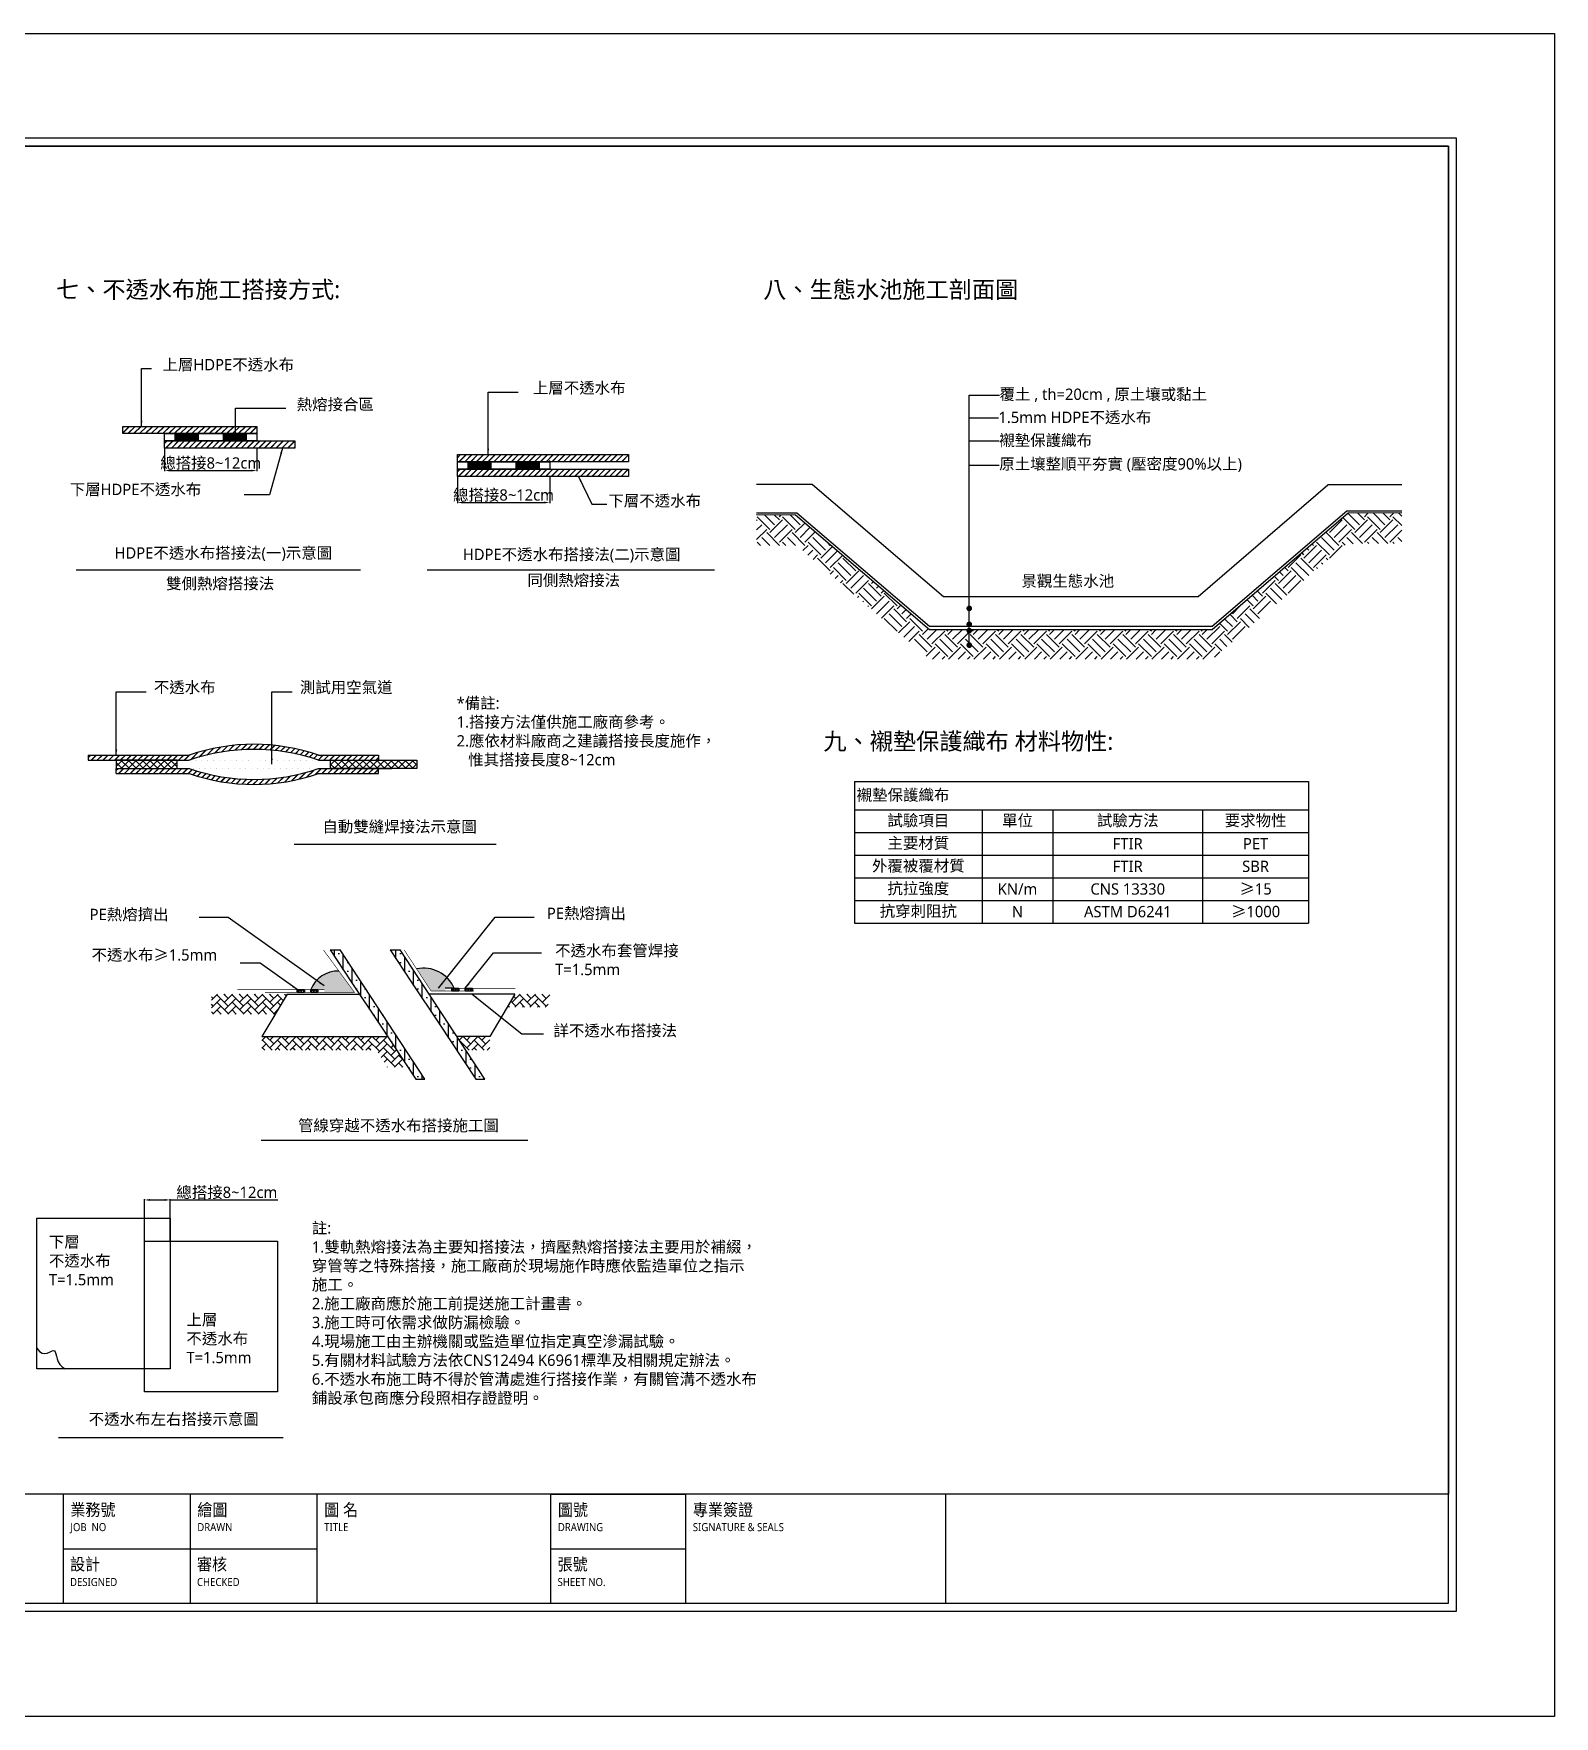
# Model space of a CAD drawing. Header units: millimetres. Extents: x 4039 to 8239, y -1070 to 1900.
# Drawn here: x 5554 to 8239, y -1070 to 1900 of the extents above; entities that cross this region are included whole.
import ezdxf
from ezdxf import colors
from ezdxf.entities.mleader import LeaderData, LeaderLine
from ezdxf.enums import TextEntityAlignment as Align
from ezdxf.math import Vec2, Vec3

# ---------------------------------------------------------------- set-up
doc = ezdxf.new("R2010")
doc.units = ezdxf.units.MM
doc.styles.get("Standard").update_dxf_attribs({"font": 'Microsoft JhengHei.ttf', "height": 20})
doc.styles.add('圖框文字', font='Microsoft JhengHei.ttf')
doc.styles.add('微軟正黑體-20', font='Microsoft JhengHei.ttf', dxfattribs={"height": 20})
doc.dimstyles.new('ISO-25', dxfattribs={"dimtxt": 18, "dimasz": 10, "dimexe": 1.25, "dimexo": 0.625, "dimtad": 1, "dimtxsty": 'Standard', "dimcen": 2.5, "dimadec": 0, "dimazin": 0, "dimtfac": 1, "dimtmove": 0, "dimatfit": 3, "dimfxl": 1, "dimarcsym": 0})

# ---------------------------------------------------------------- blocks, each defined once
blk = doc.blocks.new('*D1')
at = {"color": 0, "lineweight": -2, "transparency": 16777216}
for p, q in [((5749.4, -230.7), (5749.4, -157.2)), ((5759.4, -158.5), (5784.9, -158.5)), ((5794.9, -230.7), (5794.9, -157.2)), ((5794.9, -158.5), (5984.9, -158.5))]:
    blk.add_line(p, q, dxfattribs=at)
at = {"color": 0, "transparency": 16777216}
for points in [[(5759.4, -156.8), (5759.4, -160.2), (5749.4, -158.5)], [(5784.9, -156.8), (5784.9, -160.2), (5794.9, -158.5)]]:
    blk.add_solid(points, dxfattribs=at)
at = {"layer": 'Defpoints', "color": 0, "transparency": 16777216}
for p in [(5794.9, -158.5), (5749.4, -231.3), (5794.9, -231.3)]:
    blk.add_point(p, dxfattribs=at)
at = {"color": 0, "transparency": 16777216, "insert": (5894.9, -146.1), "char_height": 20, "attachment_point": 5, "style": '微軟正黑體-20'}
blk.add_mtext('總搭接8~12cm', dxfattribs=at)
blk = doc.blocks.new('*D2')
at = {"color": 0, "lineweight": -2, "transparency": 16777216}
for p, q in [((5785, 1167.7), (5785, 1127.6)), ((5948, 1167.7), (5948, 1127.6)), ((5795, 1128.9), (5938, 1128.9))]:
    blk.add_line(p, q, dxfattribs=at)
at = {"color": 0, "transparency": 16777216}
for points in [[(5795, 1130.5), (5795, 1127.2), (5785, 1128.9)], [(5938, 1130.5), (5938, 1127.2), (5948, 1128.9)]]:
    blk.add_solid(points, dxfattribs=at)
at = {"layer": 'Defpoints', "color": 0, "transparency": 16777216}
for p in [(5785, 1168.3), (5948, 1168.3), (5948, 1128.9)]:
    blk.add_point(p, dxfattribs=at)
at = {"color": 0, "transparency": 16777216, "insert": (5866.5, 1141.2), "char_height": 20, "attachment_point": 5, "style": '微軟正黑體-20'}
blk.add_mtext('總搭接8~12cm', dxfattribs=at)
blk = doc.blocks.new('*D3')
at = {"color": 0, "lineweight": -2, "transparency": 16777216}
for p, q in [((6301.9, 1118), (6301.9, 1071.1)), ((6464.9, 1118), (6464.9, 1071.1)), ((6311.9, 1072.4), (6454.9, 1072.4))]:
    blk.add_line(p, q, dxfattribs=at)
at = {"color": 0, "transparency": 16777216}
for points in [[(6311.9, 1074), (6311.9, 1070.7), (6301.9, 1072.4)], [(6454.9, 1074), (6454.9, 1070.7), (6464.9, 1072.4)]]:
    blk.add_solid(points, dxfattribs=at)
at = {"layer": 'Defpoints', "color": 0, "transparency": 16777216}
for p in [(6301.9, 1118.6), (6464.9, 1118.6), (6464.9, 1072.4)]:
    blk.add_point(p, dxfattribs=at)
at = {"color": 0, "transparency": 16777216, "insert": (6383.4, 1084.7), "char_height": 20, "attachment_point": 5, "style": '微軟正黑體-20'}
blk.add_mtext('{\\fMicrosoft JhengHei|b0|i0|c136|p34;總搭接8~12cm}', dxfattribs=at)
blk = doc.blocks.new('_Dot')
at = {"color": 0, "linetype": 'ByBlock', "lineweight": -2}
blk.add_line((-0.5, 0), (-1, 0), dxfattribs=at)
at = {"color": 0, "linetype": 'ByBlock', "const_width": 0.5}
blk.add_lwpolyline([(-0.25, 0, 1), (0.25, 0, 1)], format="xyb", close=True, dxfattribs=at)

msp = doc.modelspace()

# ---------------------------------------------------------------- hatches: boundary and pattern name
h = msp.add_hatch()
h.set_pattern_fill('JIS_LC_8', color=256, scale=0.93)
h.set_pattern_definition([(45, (1685.2646, -419.775), (-5.129353, 5.129353), []), (45, (1685.6366, -419.775), (-5.129353, 5.129353), [])])
h.paths.add_polyline_path([(5711.057, 1206.885), (5711.057, 1194.018), (5948.008, 1194.018), (5948.008, 1206.885)])
h.paths.add_polyline_path([(5785.011, 1168.286), (6015.031, 1168.286), (6015.031, 1181.152), (5785.011, 1181.152)])
h = msp.add_hatch()
h.set_pattern_fill('NET3', color=256, scale=0.93)
h.set_pattern_definition([(0, (1685.2646, -419.7754), (0, 2.95275), []), (60, (1685.2646, -419.7754), (-2.5571565, 1.476375), []), (120, (1685.2646, -419.7754), (-2.5571565, -1.476375), [])])
h.paths.add_polyline_path([(5803.909, 1194.018), (5803.909, 1181.152), (5844.312, 1181.152), (5844.312, 1194.018)])
h.paths.add_polyline_path([(5929.296, 1181.152), (5929.296, 1194.018), (5888.894, 1194.018), (5888.894, 1181.152)])
h = msp.add_hatch()
h.set_pattern_fill('NET3', color=256, scale=0.93)
h.set_pattern_definition([(0, (2202.1644, -469.431), (0, 2.95275), []), (60, (2202.1644, -469.431), (-2.5571565, 1.476375), []), (120, (2202.1644, -469.431), (-2.5571565, -1.476375), [])])
h.paths.add_polyline_path([(6320.809, 1144.363), (6320.809, 1131.497), (6361.211, 1131.497), (6361.211, 1144.363)])
h.paths.add_polyline_path([(6446.196, 1131.497), (6446.196, 1144.363), (6405.794, 1144.363), (6405.794, 1131.497)])
h = msp.add_hatch()
h.set_pattern_fill('EARTH', color=256, scale=5, angle=45)
h.set_pattern_definition([(45, (1257.78, 104.405), (0, 44.90128), [31.75, -31.75]), (45, (1249.36, 112.824), (0, 44.90128), [31.75, -31.75]), (45, (1240.94, 121.243), (0, 44.90128), [31.75, -31.75]), (135, (1240.94, 126.855), (-44.90128, 0), [31.75, -31.75]), (135, (1249.36, 135.274), (-44.90128, 0), [31.75, -31.75]), (135, (1257.78, 143.693), (-44.90128, 0), [31.75, -31.75])])
h.paths.add_polyline_path([(6898.653, 1050.033), (6830.277, 1050.465), (6830.277, 996.737), (6901.446, 996.333), (7135.518, 795.944), (7634.344, 795.944), (7872.104, 999.739), (7969.363, 1000.128), (7969.363, 1053.828), (7874.931, 1053.439), (7634.334, 847.262), (7135.508, 847.262)])
h = msp.add_hatch()
h.set_pattern_fill('JIS_LC_8', color=256, scale=0.93)
h.set_pattern_definition([(45, (2276.801, -586.288), (-5.129353, 5.129353), []), (45, (2277.173, -586.288), (-5.129353, 5.129353), [])])
edge = h.paths.add_edge_path()
edge.add_arc((5942.727, 296.128), 349.564, 70.946011, 109.053989)
edge.add_line((5828.609, 626.54), (5649.829, 626.54))
edge.add_line((5649.829, 626.54), (5649.829, 617.652))
edge.add_line((5649.829, 617.652), (5699.725, 617.652))
edge.add_line((5699.725, 617.652), (5807.334, 617.652))
edge.add_line((5807.334, 617.652), (5828.609, 617.652))
edge.add_arc((5942.727, 287.24), 349.564, 70.946011, 109.053989, ccw=False)
edge.add_line((6056.846, 617.652), (6162.937, 617.652))
edge.add_line((6162.937, 617.652), (6162.937, 626.54))
edge.add_line((6162.937, 626.54), (6056.846, 626.54))
edge = h.paths.add_edge_path()
edge.add_line((5828.609, 602.908), (5699.725, 602.908))
edge.add_line((5699.725, 602.908), (5699.725, 594.021))
edge.add_line((5699.725, 594.021), (5828.609, 594.021))
edge.add_arc((5942.727, 924.433), 349.564, 250.946011, 289.053989)
edge.add_line((6056.846, 594.021), (6162.937, 594.021))
edge.add_line((6162.937, 594.021), (6162.937, 602.908))
edge.add_line((6162.937, 602.908), (6078.121, 602.908))
edge.add_line((6078.121, 602.908), (6056.846, 602.908))
edge.add_arc((5942.727, 933.32), 349.564, 250.946011, 289.053989, ccw=False)
h = msp.add_hatch()
h.set_pattern_fill('ANSI37', color=256, scale=2.79)
h.set_pattern_definition([(45, (2276.801, -586.288), (-6.263729, 6.263729), []), (135, (2276.801, -586.288), (-6.263729, -6.263729), [])])
h.paths.add_polyline_path([(6230.478, 602.908), (6230.478, 617.652), (6078.121, 617.652), (6078.121, 602.908)])
h.paths.add_polyline_path([(5699.725, 617.652), (5699.725, 602.908), (5807.334, 602.908), (5807.334, 617.652)])
h = msp.add_hatch()
h.set_pattern_fill('SACNCR', color=256, scale=6.51, angle=45)
h.set_pattern_definition([(90, (3806.236, -491.18), (-15.50194, 0), []), (90, (3813.987, -483.429), (-15.50194, 0), [0, -15.50194])])
h.paths.add_polyline_path([(6200.815, 282.736), (6183.397, 282.736), (6220.407, 226.323), (6270.228, 151.508), (6334.623, 54.807), (6350.347, 54.807)])
h.paths.add_polyline_path([(6114.577, 226.323), (6164.397, 151.508), (6228.792, 54.807), (6244.517, 54.807), (6094.985, 282.736), (6077.567, 282.736)])
at = {"lineweight": -3}
h = msp.add_hatch(color=256, dxfattribs=at)
h.dxf.hatch_style = 1
h.paths.add_polyline_path([(6092.909, 245.262, 0.32566961), (6043.089, 212.708), (6066.839, 212.708), (6066.839, 207.789), (6120.333, 207.789)])
h = msp.add_hatch(color=256, dxfattribs=at)
h.dxf.hatch_style = 1
h.paths.add_polyline_path([(6229.989, 249.23), (6255.582, 210.219), (6280.509, 210.219), (6280.509, 215.138), (6296.374, 215.138, 0.35697986)])
h = msp.add_hatch(dxfattribs=at)
h.set_pattern_fill('ANSI37', color=256)
h.set_pattern_definition([(45, (2106.339, -558.1698), (-2.245064, 2.245064), []), (135, (2106.339, -558.1698), (-2.245064, -2.245064), [])])
h.paths.add_polyline_path([(6031.878, 207.789), (6031.878, 212.708), (6019.244, 212.708), (6019.244, 207.789)])
h.paths.add_polyline_path([(6055.723, 207.789), (6055.723, 212.708), (6043.089, 212.708), (6043.089, 207.789)])
h = msp.add_hatch(dxfattribs=at)
h.set_pattern_fill('ANSI37', color=256)
h.set_pattern_definition([(45, (2379.036, -555.7403), (-2.245064, 2.245064), []), (135, (2379.036, -555.7403), (-2.245064, -2.245064), [])])
h.paths.add_polyline_path([(6304.576, 210.219), (6304.576, 215.138), (6291.941, 215.138), (6291.941, 210.219)])
h.paths.add_polyline_path([(6328.42, 210.219), (6328.42, 215.138), (6315.786, 215.138), (6315.786, 210.219)])
h = msp.add_hatch()
h.set_pattern_fill('AR-HBONE', color=256, scale=0.093)
h.set_pattern_definition([(45, (3806.236, -491.18), (0, 13.36262), [28.3464, -9.4488]), (135, (3812.918, -484.499), (1e-15, 13.36262), [28.3464, -9.4488])])
h.paths.add_polyline_path([(6465.589, 204.714), (6402.575, 204.714), (6388.884, 181.679), (6461.259, 181.679)])
h.paths.add_polyline_path([(6359.065, 129.899), (6301.083, 129.899), (6316.787, 105.962), (6359.065, 105.962)])
h.paths.add_polyline_path([(6178.787, 129.899), (5956.949, 129.899), (5956.949, 105.962), (6158.785, 105.962), (6178.686, 76.078), (6214.628, 76.078)])
h.paths.add_polyline_path([(6001.253, 204.714), (5867.584, 204.714), (5867.584, 169.626), (5980.474, 169.626)])

# ---------------------------------------------------------------- linework, layer by layer
for p, q in [((4038.685, 1900.017, 163.187), (8238.685, 1900.017, 163.187)), ((8238.685, 1900.017, 163.187), (8238.685, -1069.983, 163.187)), ((4225.722, 1701.198, 163.187), (8051.647, 1701.198, 163.187)), ((4225.722, 1701.198, 326.374), (8051.647, 1701.198, 326.374)), ((8051.647, 1701.198, 326.374), (4225.722, 1701.198, 326.374)), ((8051.647, 1701.198, 163.187), (8051.647, -677.989, 163.187)), ((8051.647, 1701.198, 326.374), (8051.647, -677.989, 326.374)), ((8051.647, -870.247, 326.374), (8051.647, 1701.198, 326.374)), ((6929.024, 1104.205), (6830.277, 1104.205)), ((7969.604, 1103.746), (7838.521, 1103.746)), ((6830.277, 1054.449), (6901.446, 1054.449)), ((6898.653, 1050.422), (6830.277, 1050.465)), ((7135.508, 847.651), (6898.653, 1050.422)), ((6901.446, 1054.449), (7135.518, 854.06)), ((7874.931, 1053.828), (7634.334, 847.651)), ((7634.344, 854.06), (7872.104, 1057.855)), ((7872.104, 1057.855), (7969.604, 1057.855)), ((7969.363, 1054.232), (7874.931, 1053.828)), ((5628.895, 953.731), (6131.022, 953.731)), ((6248.544, 953.731), (6755.627, 953.731)), ((7634.334, 847.651), (7135.508, 847.651)), ((7135.518, 854.06), (7634.344, 854.06)), ((6162.937, 626.54), (6162.937, 617.652)), ((6162.937, 594.021), (6162.937, 602.908)), ((7003.239, 580.203), (7804.816, 580.203)), ((7003.239, 580.203), (7003.239, 330.203)), ((7804.816, 580.203), (7804.816, 330.203)), ((7003.239, 530.203), (7804.816, 530.203)), ((7228.317, 530.203), (7228.317, 330.203)), ((7353.395, 530.203), (7353.395, 330.203)), ((7617.598, 530.203), (7617.598, 330.203)), ((7003.239, 490.203), (7804.816, 490.203)), ((6013.575, 469.622), (6370.297, 469.622)), ((7003.239, 450.203), (7804.816, 450.203)), ((7003.239, 410.203), (7804.816, 410.203)), ((7003.239, 370.203), (7804.816, 370.203)), ((7003.239, 330.203), (7804.816, 330.203)), ((5955.626, -52.777), (6426.37, -52.777)), ((5598.001, -578.055), (5994.359, -578.055)), ((8051.647, -677.989, 163.187), (4225.722, -677.989, 163.187)), ((8051.647, -677.989, 326.374), (4225.722, -677.989, 326.374)), ((8051.647, -677.989, 326.374), (4225.722, -677.989, 326.374)), ((5605.907, -677.989, 326.374), (5605.907, -870.247, 326.374)), ((5830.004, -677.989, 326.374), (5830.004, -870.247, 326.374)), ((6054.101, -677.989, 326.374), (6054.101, -870.247, 326.374)), ((6466.645, -677.989, 326.374), (6704.896, -677.989, 326.374)), ((6466.645, -677.989, 326.374), (6466.645, -870.247, 326.374)), ((6704.896, -677.989, 326.374), (6704.896, -870.247, 326.374)), ((6704.896, -677.989, 326.374), (6704.896, -870.247, 326.374)), ((7163.753, -677.989, 326.374), (7163.753, -870.247, 326.374)), ((5605.907, -774.118, 326.374), (6054.101, -774.118, 326.374)), ((6466.645, -774.118, 326.374), (6704.896, -774.118, 326.374)), ((4225.722, -870.247, 326.374), (8051.647, -870.247, 326.374)), ((8238.685, -1069.983, 163.187), (4038.685, -1069.983, 163.187))]:
    msp.add_line(p, q)
at = {"color": 4}
for p, q in [((8065.86, 1715.41, 326.374), (4211.51, 1715.41, 326.374)), ((8065.86, -884.459, 326.374), (8065.86, 1715.41, 326.374)), ((4211.51, -884.459, 326.374), (8065.86, -884.459, 326.374))]:
    msp.add_line(p, q, dxfattribs=at)
at = {"linetype": 'Continuous'}
for p, q in [((6301.91, 1151.972), (6307.167, 1157.229)), ((6301.91, 1151.6), (6307.539, 1157.229)), ((6301.91, 1127.191), (6306.216, 1131.497)), ((6301.91, 1126.819), (6306.588, 1131.497)), ((6303.608, 1118.63), (6316.475, 1131.497)), ((6303.98, 1118.63), (6316.847, 1131.497)), ((6304.56, 1144.363), (6317.426, 1157.229)), ((6304.932, 1144.363), (6317.798, 1157.229)), ((6313.867, 1118.63), (6326.733, 1131.497)), ((6314.239, 1118.63), (6327.105, 1131.497)), ((6314.818, 1144.363), (6327.685, 1157.229)), ((6315.19, 1144.363), (6328.057, 1157.229)), ((6324.126, 1118.63), (6336.992, 1131.497)), ((6324.498, 1118.63), (6337.364, 1131.497)), ((6325.077, 1144.363), (6337.943, 1157.229)), ((6325.449, 1144.363), (6338.315, 1157.229)), ((6334.385, 1118.63), (6347.251, 1131.497)), ((6334.757, 1118.63), (6347.623, 1131.497)), ((6335.336, 1144.363), (6348.202, 1157.229)), ((6335.708, 1144.363), (6348.574, 1157.229)), ((6344.643, 1118.63), (6357.509, 1131.497)), ((6345.015, 1118.63), (6357.881, 1131.497)), ((6345.594, 1144.363), (6358.461, 1157.229)), ((6345.966, 1144.363), (6358.833, 1157.229)), ((6354.902, 1118.63), (6367.768, 1131.497)), ((6355.274, 1118.63), (6368.14, 1131.497)), ((6355.853, 1144.363), (6368.719, 1157.229)), ((6356.225, 1144.363), (6369.091, 1157.229)), ((6365.161, 1118.63), (6378.027, 1131.497)), ((6365.533, 1118.63), (6378.399, 1131.497)), ((6366.112, 1144.363), (6378.978, 1157.229)), ((6366.484, 1144.363), (6379.35, 1157.229)), ((6375.419, 1118.63), (6388.286, 1131.497)), ((6375.791, 1118.63), (6388.658, 1131.497)), ((6376.371, 1144.363), (6389.237, 1157.229)), ((6376.743, 1144.363), (6389.609, 1157.229)), ((6385.678, 1118.63), (6398.544, 1131.497)), ((6386.05, 1118.63), (6398.916, 1131.497)), ((6386.629, 1144.363), (6399.495, 1157.229)), ((6387.001, 1144.363), (6399.867, 1157.229)), ((6395.937, 1118.63), (6408.803, 1131.497)), ((6396.309, 1118.63), (6409.175, 1131.497)), ((6396.888, 1144.363), (6409.754, 1157.229)), ((6397.26, 1144.363), (6410.126, 1157.229)), ((6406.195, 1118.63), (6419.062, 1131.497)), ((6406.567, 1118.63), (6419.434, 1131.497)), ((6407.147, 1144.363), (6420.013, 1157.229)), ((6407.519, 1144.363), (6420.385, 1157.229)), ((6416.454, 1118.63), (6429.32, 1131.497)), ((6416.826, 1118.63), (6429.692, 1131.497)), ((6417.405, 1144.363), (6430.272, 1157.229)), ((6417.777, 1144.363), (6430.644, 1157.229)), ((6426.713, 1118.63), (6439.579, 1131.497)), ((6427.085, 1118.63), (6439.951, 1131.497)), ((6427.664, 1144.363), (6440.53, 1157.229)), ((6428.036, 1144.363), (6440.902, 1157.229)), ((6436.972, 1118.63), (6449.838, 1131.497)), ((6437.344, 1118.63), (6450.21, 1131.497)), ((6437.923, 1144.363), (6450.789, 1157.229)), ((6438.295, 1144.363), (6451.161, 1157.229)), ((6447.23, 1118.63), (6460.097, 1131.497)), ((6447.602, 1118.63), (6460.469, 1131.497)), ((6448.181, 1144.363), (6461.048, 1157.229)), ((6448.553, 1144.363), (6461.42, 1157.229)), ((6457.489, 1118.63), (6470.355, 1131.497)), ((6457.861, 1118.63), (6470.727, 1131.497)), ((6458.44, 1144.363), (6471.306, 1157.229)), ((6458.812, 1144.363), (6471.678, 1157.229)), ((6462.704, 1144.363), (6464.908, 1146.567)), ((6463.076, 1144.363), (6464.908, 1146.195)), ((6467.748, 1118.63), (6480.614, 1131.497)), ((6468.12, 1118.63), (6480.986, 1131.497)), ((6468.699, 1144.363), (6481.565, 1157.229)), ((6469.071, 1144.363), (6481.937, 1157.229)), ((6478.006, 1118.63), (6490.873, 1131.497)), ((6478.378, 1118.63), (6491.245, 1131.497)), ((6478.958, 1144.363), (6491.824, 1157.229)), ((6479.33, 1144.363), (6492.196, 1157.229)), ((6488.265, 1118.63), (6501.131, 1131.497)), ((6488.637, 1118.63), (6501.503, 1131.497)), ((6489.216, 1144.363), (6502.083, 1157.229)), ((6489.588, 1144.363), (6502.455, 1157.229)), ((6498.524, 1118.63), (6511.39, 1131.497)), ((6498.896, 1118.63), (6511.762, 1131.497)), ((6499.475, 1144.363), (6512.341, 1157.229)), ((6499.847, 1144.363), (6512.713, 1157.229)), ((6508.783, 1118.63), (6521.649, 1131.497)), ((6509.155, 1118.63), (6522.021, 1131.497)), ((6509.734, 1144.363), (6522.6, 1157.229)), ((6510.106, 1144.363), (6522.972, 1157.229)), ((6519.041, 1118.63), (6531.907, 1131.497)), ((6519.413, 1118.63), (6532.279, 1131.497)), ((6519.992, 1144.363), (6532.859, 1157.229)), ((6520.364, 1144.363), (6533.231, 1157.229)), ((6529.3, 1118.63), (6542.166, 1131.497)), ((6529.672, 1118.63), (6542.538, 1131.497)), ((6530.251, 1144.363), (6543.117, 1157.229)), ((6530.623, 1144.363), (6543.489, 1157.229)), ((6539.559, 1118.63), (6552.425, 1131.497)), ((6539.931, 1118.63), (6552.797, 1131.497)), ((6540.51, 1144.363), (6553.376, 1157.229)), ((6540.882, 1144.363), (6553.748, 1157.229)), ((6549.817, 1118.63), (6562.684, 1131.497)), ((6550.189, 1118.63), (6563.056, 1131.497)), ((6550.769, 1144.363), (6563.635, 1157.229)), ((6551.141, 1144.363), (6564.007, 1157.229)), ((6560.076, 1118.63), (6572.942, 1131.497)), ((6560.448, 1118.63), (6573.314, 1131.497)), ((6561.027, 1144.363), (6573.893, 1157.229)), ((6561.399, 1144.363), (6574.265, 1157.229)), ((6570.335, 1118.63), (6583.201, 1131.497)), ((6570.707, 1118.63), (6583.573, 1131.497)), ((6571.286, 1144.363), (6584.152, 1157.229)), ((6571.658, 1144.363), (6584.524, 1157.229)), ((6580.593, 1118.63), (6593.46, 1131.497)), ((6580.965, 1118.63), (6593.832, 1131.497)), ((6581.545, 1144.363), (6594.411, 1157.229)), ((6581.917, 1144.363), (6594.783, 1157.229)), ((6590.852, 1118.63), (6603.718, 1131.497)), ((6591.224, 1118.63), (6604.09, 1131.497)), ((6591.803, 1144.363), (6604.266, 1156.825)), ((6592.175, 1144.363), (6604.266, 1156.453))]:
    msp.add_line(p, q, dxfattribs=at)
at = {"ltscale": 0.1}
for p, q in [((6929.024, 1104.205), (7160.103, 906.378)), ((7609.716, 906.378), (7838.521, 1103.746)), ((7160.103, 906.378), (7609.716, 906.378)), ((7160.103, 906.378), (7609.716, 906.378))]:
    msp.add_line(p, q, dxfattribs=at)
at = {"lineweight": -3}
msp.add_line((6296.374, 215.138), (6280.509, 215.138), dxfattribs=at)
for points in [[(5711.057, 1206.885), (5948.008, 1206.885), (5948.008, 1194.018), (5711.057, 1194.018)], [(5785.011, 1194.018), (5948.008, 1194.018), (5948.008, 1181.152), (5785.011, 1181.152)], [(5803.909, 1194.018), (5844.312, 1194.018), (5844.312, 1181.152), (5803.909, 1181.152)], [(5888.894, 1194.018), (5929.296, 1194.018), (5929.296, 1181.152), (5888.894, 1181.152)], [(5785.011, 1181.152), (6015.031, 1181.152), (6015.031, 1168.286), (5785.011, 1168.286)], [(6301.91, 1157.229), (6604.266, 1157.229), (6604.266, 1144.363), (6301.91, 1144.363)], [(6301.91, 1144.363), (6464.908, 1144.363), (6464.908, 1131.497), (6301.91, 1131.497)], [(6301.91, 1131.497), (6604.09, 1131.497), (6604.09, 1118.63), (6301.91, 1118.63)], [(6320.809, 1144.363), (6361.211, 1144.363), (6361.211, 1131.497), (6320.809, 1131.497)], [(6405.794, 1144.363), (6446.196, 1144.363), (6446.196, 1131.497), (6405.794, 1131.497)], [(5807.334, 617.652), (5699.725, 617.652), (5699.725, 602.908), (5807.334, 602.908)], [(6078.121, 617.652), (6230.478, 617.652), (6230.478, 602.908), (6078.121, 602.908)], [(5559.736, -190.594), (5794.94, -190.594), (5794.94, -456.565), (5559.736, -456.565)], [(5749.408, -231.294), (5984.612, -231.294), (5984.612, -497.266), (5749.408, -497.266)]]:
    msp.add_lwpolyline(points, close=True)
for points in [[(5649.829, 626.54), (5828.609, 626.54)], [(5649.829, 626.54), (5649.829, 617.652), (5699.725, 617.652)], [(6056.846, 626.54), (6162.937, 626.54)], [(5699.725, 617.652), (5828.609, 617.652)], [(5699.725, 602.908), (5828.609, 602.908)], [(5699.725, 594.021), (5699.725, 602.908)], [(5699.725, 594.021), (5828.609, 594.021)], [(6056.846, 617.652), (6185.729, 617.652)], [(6056.846, 602.908), (6185.729, 602.908)], [(6056.846, 594.021), (6162.937, 594.021)], [(6077.567, 282.736), (6114.577, 226.323), (6164.397, 151.508), (6228.792, 54.807), (6244.517, 54.807), (6094.985, 282.736)], [(6077.567, 282.736), (6094.985, 282.736)], [(6183.397, 282.736), (6220.407, 226.323), (6270.228, 151.508), (6334.623, 54.807), (6350.347, 54.807), (6200.815, 282.736)], [(6183.397, 282.736), (6200.815, 282.736)], [(6001.253, 204.714), (5956.949, 129.899), (6178.787, 129.899)], [(6001.253, 204.714), (6128.967, 204.714)], [(6403.531, 204.714), (6252.001, 204.714)], [(6403.531, 204.714), (6359.065, 129.899), (6301.083, 129.899)]]:
    msp.add_lwpolyline(points)
at = {"lineweight": -3, "const_width": 1}
for points in [[(6065.486, 282.736), (6120.333, 207.789), (5962.558, 207.789)], [(6208.007, 282.736), (6255.582, 210.219), (6331.347, 210.219)], [(6066.839, 212.708), (5913.623, 212.708)], [(6280.509, 215.138), (6404.045, 215.138)]]:
    msp.add_lwpolyline(points, dxfattribs=at)
at = {"lineweight": -3}
for points in [[(6019.244, 212.708), (6031.878, 212.708), (6031.878, 207.789), (6019.244, 207.789)], [(6043.089, 212.708), (6055.723, 212.708), (6055.723, 207.789), (6043.089, 207.789)], [(6291.941, 215.138), (6304.576, 215.138), (6304.576, 210.219), (6291.941, 210.219)], [(6315.786, 215.138), (6328.42, 215.138), (6328.42, 210.219), (6315.786, 210.219)]]:
    msp.add_lwpolyline(points, close=True, dxfattribs=at)
for centre, start, end in [((5942.727, 296.128), 70.946011, 109.053989), ((5942.727, 287.24), 70.946011, 109.053989), ((5942.727, 933.32), 250.946011, 289.053989), ((5942.727, 924.433), 250.946011, 289.053989)]:
    msp.add_arc(centre, 349.564, start, end)
for centre, radius, start, end in [((6090.339, 194.797), 50.531, 87.08425, 159.239671), ((6242.349, 191.618), 58.923, 23.526057, 102.108222)]:
    msp.add_arc(centre, radius, start, end, dxfattribs=at)
msp.add_open_spline([(5559.736, -420.061), (5571.345, -440.309), (5598.447, -404.487), (5592.397, -448.942), (5609.56, -456.565)], degree=3, knots=[0, 0, 0, 0, 39.4909404, 75.15846979, 75.15846979, 75.15846979, 75.15846979])

# ---------------------------------------------------------------- texts
at = {"color": 3, "style": '圖框文字', "width": 0.91}
for s, p in [('業務號', (5618.642, -705.411, 326.374)), ('繪圖', (5842.739, -705.411, 326.374)), ('圖 名', (6066.836, -705.411, 326.374)), ('圖號', (6479.38, -705.411, 326.374)), ('專業簽證', (6717.632, -705.411, 326.374)), ('設計', (5618.108, -801.515, 326.374)), ('審核', (5842.205, -801.515, 326.374)), ('張號', (6478.845, -801.515, 326.374))]:
    msp.add_text(s, height=21.425, dxfattribs=at).set_placement(p, align=Align.MIDDLE_LEFT)
at = {"style": '圖框文字', "width": 0.91}
for s, height, p in [('JOB  NO', 14.2123, (5618.642, -735.976, 326.374)), ('DRAWN', 14.2123, (5842.739, -735.976, 326.374)), ('TITLE', 14.2123, (6066.836, -735.976, 326.374)), ('DRAWING', 14.2123, (6479.38, -735.976, 326.374)), ('SIGNATURE & SEALS', 14.21228, (6717.632, -735.976, 326.374)), ('DESIGNED', 14.2123, (5618.108, -832.884, 326.374)), ('CHECKED', 14.2123, (5842.205, -832.884, 326.374)), ('SHEET NO.', 14.2123, (6478.845, -832.884, 326.374))]:
    msp.add_text(s, height=height, dxfattribs=at).set_placement(p, align=Align.MIDDLE_LEFT)
at = {"attachment_point": 1, "style": '微軟正黑體-20'}
for s, width, heights, insert, char_height in [('\\pxt46;七、不透水布施工搭接方式:', 1128.12064, [0], (5593.44, 1463.369), 30), ('八、生態水池施工剖面圖', 1128.12064, [0], (6841.949, 1463.369), 30), ('\\pxt46;上層HDPE不透水布', 313.84012, [23.486], (5781.314, 1325.844), 20), ('\\pxt29,46;上層不透水布', 222.59738, [0], (6435.227, 1284.876), 20), ('\\pxt46;熱熔接合區', 184.69767, [0], (6018.164, 1255.624), 20), ('\\pxt46;下層HDPE不透水布', 313.84012, [0], (5617.578, 1105.562), 20), ('\\pxt46;下層不透水布', 222.59738, [0], (6568.48, 1085.578), 20), ('\\pxt29,46;HDPE不透水布搭接法(一)示意圖', 376.2802, [34.136], (5696.622, 993.451), 20), ('\\pxt29,46;HDPE不透水布搭接法(二)示意圖', 521.76163, [0], (6311.577, 990.87), 20), ('\\pxt29,46;{\\fMicrosoft JhengHei|b0|i0|c136|p34;雙側熱熔搭接法}', 183.71194, [0], (5787.583, 939.486), 20), ('\\pxt29,46;同側熱熔接法', 245.12645, [0], (6425.53, 945.316), 20), ('景觀生態水池', 157.13996, [0], (7297.769, 943.957), 20), ('\\pxt46;不透水布', 148.17878, [0], (5765.945, 756.359), 20), ('\\pxt46;測試用空氣道', 222.16134, [0], (6023.847, 756.359), 20), ('\\pxt46;*備註:\\P1.搭接方法僅供施工廠商參考。\\P2.應依材料廠商之建議搭接長度施作，\\P   惟其搭接長度8~12cm', 509.00727, [0], (6300.596, 728.509), 20), ('九、襯墊保護織布 材料物性:', 1128.12064, [0], (6948.247, 665.95), 30), ('自動雙縫焊接法示意圖', 369.9811, [0], (6063.537, 510.402), 20), ('\\pxt29,46;PE熱熔擠出', 174.26956, [0], (5652.773, 355.354), 20), ('\\pxt29,46;PE熱熔擠出', 174.26956, [0], (6459.953, 357.423), 20), ('\\pxt46;不透水布{\\fSimSun|b0|i0|c134|p2;≥}1.5mm', 247.8507, [0], (5656.06, 284.018), 20), ('\\pxt46;不透水布套管焊接T=1.5mm', 275.95452, [0], (6474.476, 291.583), 20), ('\\pxt29,46;詳不透水布搭接法', 276.22487, [0], (6471.46, 150.449), 20), ('\\pxt46;管線穿越不透水布搭接施工圖', 481.60901, [0], (6020.504, -17.09), 20), ('註:\\P1.雙軌熱熔接法為主要知搭接法，擠壓熱熔搭接法主要用於補綴，穿管等之特殊搭接，施工廠商於現場施作時應依監造單位之指示施工。\\P2.施工廠商應於施工前提送施工計畫書。\\P3.施工時可依需求做防漏檢驗。\\P4.現場施工由主辦機關或監造單位指定真空滲漏試驗。\\P5.有關材料試驗方法依CNS12494 K6961標準及相關規定辦法。\\P6.不透水布施工時不得於管溝處進行搭接作業，有關管溝不透水布鋪設承包商應分段照相存證證明。', 786.9011, [0], (6045.003, -197.988), 20), ('\\pxt46;下層\\P不透水布\\PT=1.5mm', 148.17878, [0], (5580.678, -222.495), 20), ('\\pxt46;上層\\P不透水布\\PT=1.5mm', 148.17878, [0], (5823.554, -359.932), 20), ('\\pxt46;不透水布左右搭接示意圖', 481.60901, [0], (5651.069, -535.381), 20)]:
    msp.add_mtext_dynamic_manual_height_columns(s, width=width, gutter_width=12.5, heights=heights, dxfattribs=dict(at, insert=insert, char_height=char_height))
at = {"char_height": 20, "style": '微軟正黑體-20'}
for s, insert, width, attachment_point in [('襯墊保護織布', (7006.909, 555.203), 794.23689, 4), ('試驗項目', (7115.778, 510.203), 217.73801, 5), ('單位', (7290.856, 510.203), 117.73801, 5), ('試驗方法', (7485.496, 510.203), 256.8622, 5), ('要求物性', (7711.207, 510.203), 179.87803, 5), ('主要材質', (7115.778, 470.203), 217.73801, 5), ('FTIR', (7485.496, 470.203), 256.8622, 5), ('{\\C256;PET}', (7711.207, 470.203), 179.87803, 5), ('外覆被覆材質', (7115.778, 430.203), 217.73801, 5), ('FTIR', (7485.496, 430.203), 256.8622, 5), ('{\\C256;SBR}', (7711.207, 430.203), 179.87803, 5), ('抗拉強度', (7115.778, 390.203), 217.73801, 5), ('\\A1;KN/m', (7290.856, 390.203), 117.73801, 5), ('CNS 13330', (7485.496, 390.203), 256.8622, 5), ('{\\fSimSun|b0|i0|c134|p2;\\C256;≥\\fMicrosoft JhengHei|b0|i0|c136|p34;15}', (7711.207, 390.203), 179.87803, 5), ('抗穿刺阻抗', (7115.778, 350.203), 217.73801, 5), ('N', (7290.856, 350.203), 117.73801, 5), ('ASTM D6241', (7485.496, 350.203), 256.8622, 5), ('{\\fSimSun|b0|i0|c134|p2;\\C256;≥\\fMicrosoft JhengHei|b0|i0|c136|p34;1000}', (7711.207, 350.203), 179.87803, 5)]:
    msp.add_mtext(s, dxfattribs=dict(at, insert=insert, width=width, attachment_point=attachment_point))

# ---------------------------------------------------------------- dimensions: what is measured, and where the dimension line sits
for base, p1, p2, text, override, picture, middle in [((5948.008, 1128.867), (5785.011, 1168.286), (5948.008, 1168.286), '總搭接8~12cm', {"dimtxsty": '微軟正黑體-20'}, '*D2', (5866.509, 1128.867)), ((6464.908, 1072.353), (6301.91, 1118.63), (6464.908, 1118.63), '{\\fMicrosoft JhengHei|b0|i0|c136|p34;總搭接8~12cm}', {"dimtxt": 10, "dimtxsty": '微軟正黑體-20'}, '*D3', (6383.409, 1072.353))]:
    dim = msp.add_linear_dim(base=base, p1=p1, p2=p2, text=text, dimstyle='ISO-25', override=override)
    dim.commit()
    dim.dimension.update_dxf_attribs({"geometry": picture, "text_midpoint": middle, "dimtype": 160})
dim = msp.add_linear_dim(base=(5794.94, -158.484), p1=(5749.408, -231.294), p2=(5794.94, -231.294), text='總搭接8~12cm', dimstyle='ISO-25', override={"dimtxsty": '微軟正黑體-20'})
dim.commit()
dim.dimension.update_dxf_attribs({"geometry": '*D1', "text_midpoint": (5894.92, -146.103)})

# ---------------------------------------------------------------- leaders
for points in [[(5744.243, 1206.885), (5744.243, 1309.014), (5762.131, 1309.014)], [(6356.264, 1157.229), (6356.264, 1267.156), (6409.285, 1267.156)], [(5910.042, 1185.578), (5910.042, 1238.794), (5998.98, 1238.794)], [(5993.179, 1168.286), (5970.124, 1086.124), (5925.349, 1086.124)], [(6515.679, 1118.63), (6539.422, 1069.799), (6565.532, 1069.799)], [(5699.725, 626.54), (5699.725, 738.487), (5752.55, 738.487)], [(5974.283, 610.404), (5974.283, 738.487), (6010.453, 738.487)], [(6315.786, 215.138), (6365.855, 277.706), (6450.695, 277.706)], [(6019.244, 212.708), (5953.623, 259.402), (5918.651, 259.402)]]:
    msp.add_leader(points, dimstyle='ISO-25', override={"dimgap": 0.625, "dimtad": 0})
at = {"lineweight": -3}
for points in [[(6066.839, 219.348), (5897.407, 339.91), (5846.136, 339.91)], [(6268.475, 215.329), (6368.815, 340.717), (6437.617, 340.717)], [(6327.766, 204.714), (6415.7, 134.725), (6454.162, 134.725)]]:
    msp.add_leader(points, dimstyle='ISO-25', override={"dimgap": 0.625, "dimtad": 0, "dimarcsym": 1}, dxfattribs=at)
ml = msp.add_multileader_mtext('Standard')
ml.set_content('覆土 , th=20cm , 原土壤或黏土', color=256, style='微軟正黑體-20')
ml.set_leader_properties()
ml.set_arrow_properties(name='DOT')
ml.build(insert=Vec2(0, 0))
ml.multileader.update_dxf_attribs({"text_right_attachment_type": 6, "dogleg_length": 0.36, "arrow_head_size": 10})
ctx = ml.context
ctx.base_point, ctx.char_height, ctx.arrow_head_size, ctx.landing_gap_size, ctx.plane_origin = Vec3(7259.088, 1261.732), 20, 10, 0.09, Vec3(7205.698, 1077.244)
ctx.right_attachment = 6
notes = []
notes.append((ctx, [(0, (1, 1, 0), (7205.698, 1261.732), (1, 0), 53.39, [(0, [(7205.698, 885.579)], 0, [])])]))
ctx.mtext.insert, ctx.mtext.flow_direction = Vec3(7259.178, 1273.579), 5
ml = msp.add_multileader_mtext('Standard')
ml.set_content('1.5mm HDPE不透水布', color=256, style='微軟正黑體-20')
ml.set_leader_properties()
ml.set_arrow_properties(name='DOT')
ml.build(insert=Vec2(0, 0))
ml.multileader.update_dxf_attribs({"text_right_attachment_type": 6, "dogleg_length": 0.36, "arrow_head_size": 10})
ctx = ml.context
ctx.base_point, ctx.char_height, ctx.arrow_head_size, ctx.landing_gap_size, ctx.plane_origin = Vec3(7257.061, 1222.087), 20, 10, 0.09, Vec3(7205.698, 1035.723)
ctx.right_attachment = 6
notes.append((ctx, [(0, (1, 1, 0), (7205.698, 1222.087), (1, 0), 51.363, [(0, [(7205.698, 857.528)], 0, [])])]))
ctx.mtext.insert, ctx.mtext.flow_direction = Vec3(7257.151, 1232.829), 5
ml = msp.add_multileader_mtext('Standard')
ml.set_content('襯墊保護織布', color=256, style='微軟正黑體-20')
ml.set_leader_properties()
ml.set_arrow_properties(name='DOT')
ml.build(insert=Vec2(0, 0))
ml.multileader.update_dxf_attribs({"text_right_attachment_type": 6, "dogleg_length": 0.36, "arrow_head_size": 10})
ctx = ml.context
ctx.base_point, ctx.char_height, ctx.arrow_head_size, ctx.landing_gap_size, ctx.plane_origin = Vec3(7258.548, 1181.522), 20, 10, 0.09, Vec3(7205.698, 937.445)
ctx.right_attachment = 6
notes.append((ctx, [(0, (1, 1, 0), (7205.698, 1181.522), (1, 0), 52.85, [(0, [(7205.698, 846.344)], 0, [])])]))
ctx.mtext.insert, ctx.mtext.flow_direction = Vec3(7258.638, 1192.304), 5
ml = msp.add_multileader_mtext('Standard')
ml.set_content('原土壤整順平夯實 (壓密度90%以上)', color=256, style='微軟正黑體-20')
ml.set_leader_properties()
ml.set_arrow_properties(name='DOT')
ml.build(insert=Vec2(0, 0))
ml.multileader.update_dxf_attribs({"text_right_attachment_type": 6, "dogleg_length": 0.36, "arrow_head_size": 10})
ctx = ml.context
ctx.base_point, ctx.char_height, ctx.arrow_head_size, ctx.landing_gap_size, ctx.plane_origin = Vec3(7258.548, 1138.365), 20, 10, 0.09, Vec3(7205.698, 911.16)
ctx.right_attachment = 6
notes.append((ctx, [(0, (1, 1, 0), (7205.698, 1138.365), (1, 0), 52.85, [(0, [(7205.698, 820.703)], 0, [])])]))
ctx.mtext.insert, ctx.mtext.flow_direction = Vec3(7258.638, 1150.637), 5
for ctx, leaders in notes:
    for number, flags, end, landing, length, lines in leaders:
        leader = LeaderData()
        leader.index, (leader.has_last_leader_line, leader.has_dogleg_vector, leader.attachment_direction) = number, flags
        leader.last_leader_point, leader.dogleg_vector, leader.dogleg_length = Vec3(end), Vec3(landing), length
        for number, points, colour, breaks in lines:
            line = LeaderLine()
            line.index, line.vertices, line.color, line.breaks = number, Vec3.list(points), colors.encode_raw_color(colour), breaks
            leader.lines.append(line)
        ctx.leaders.append(leader)

doc.saveas('drawing.dxf')
